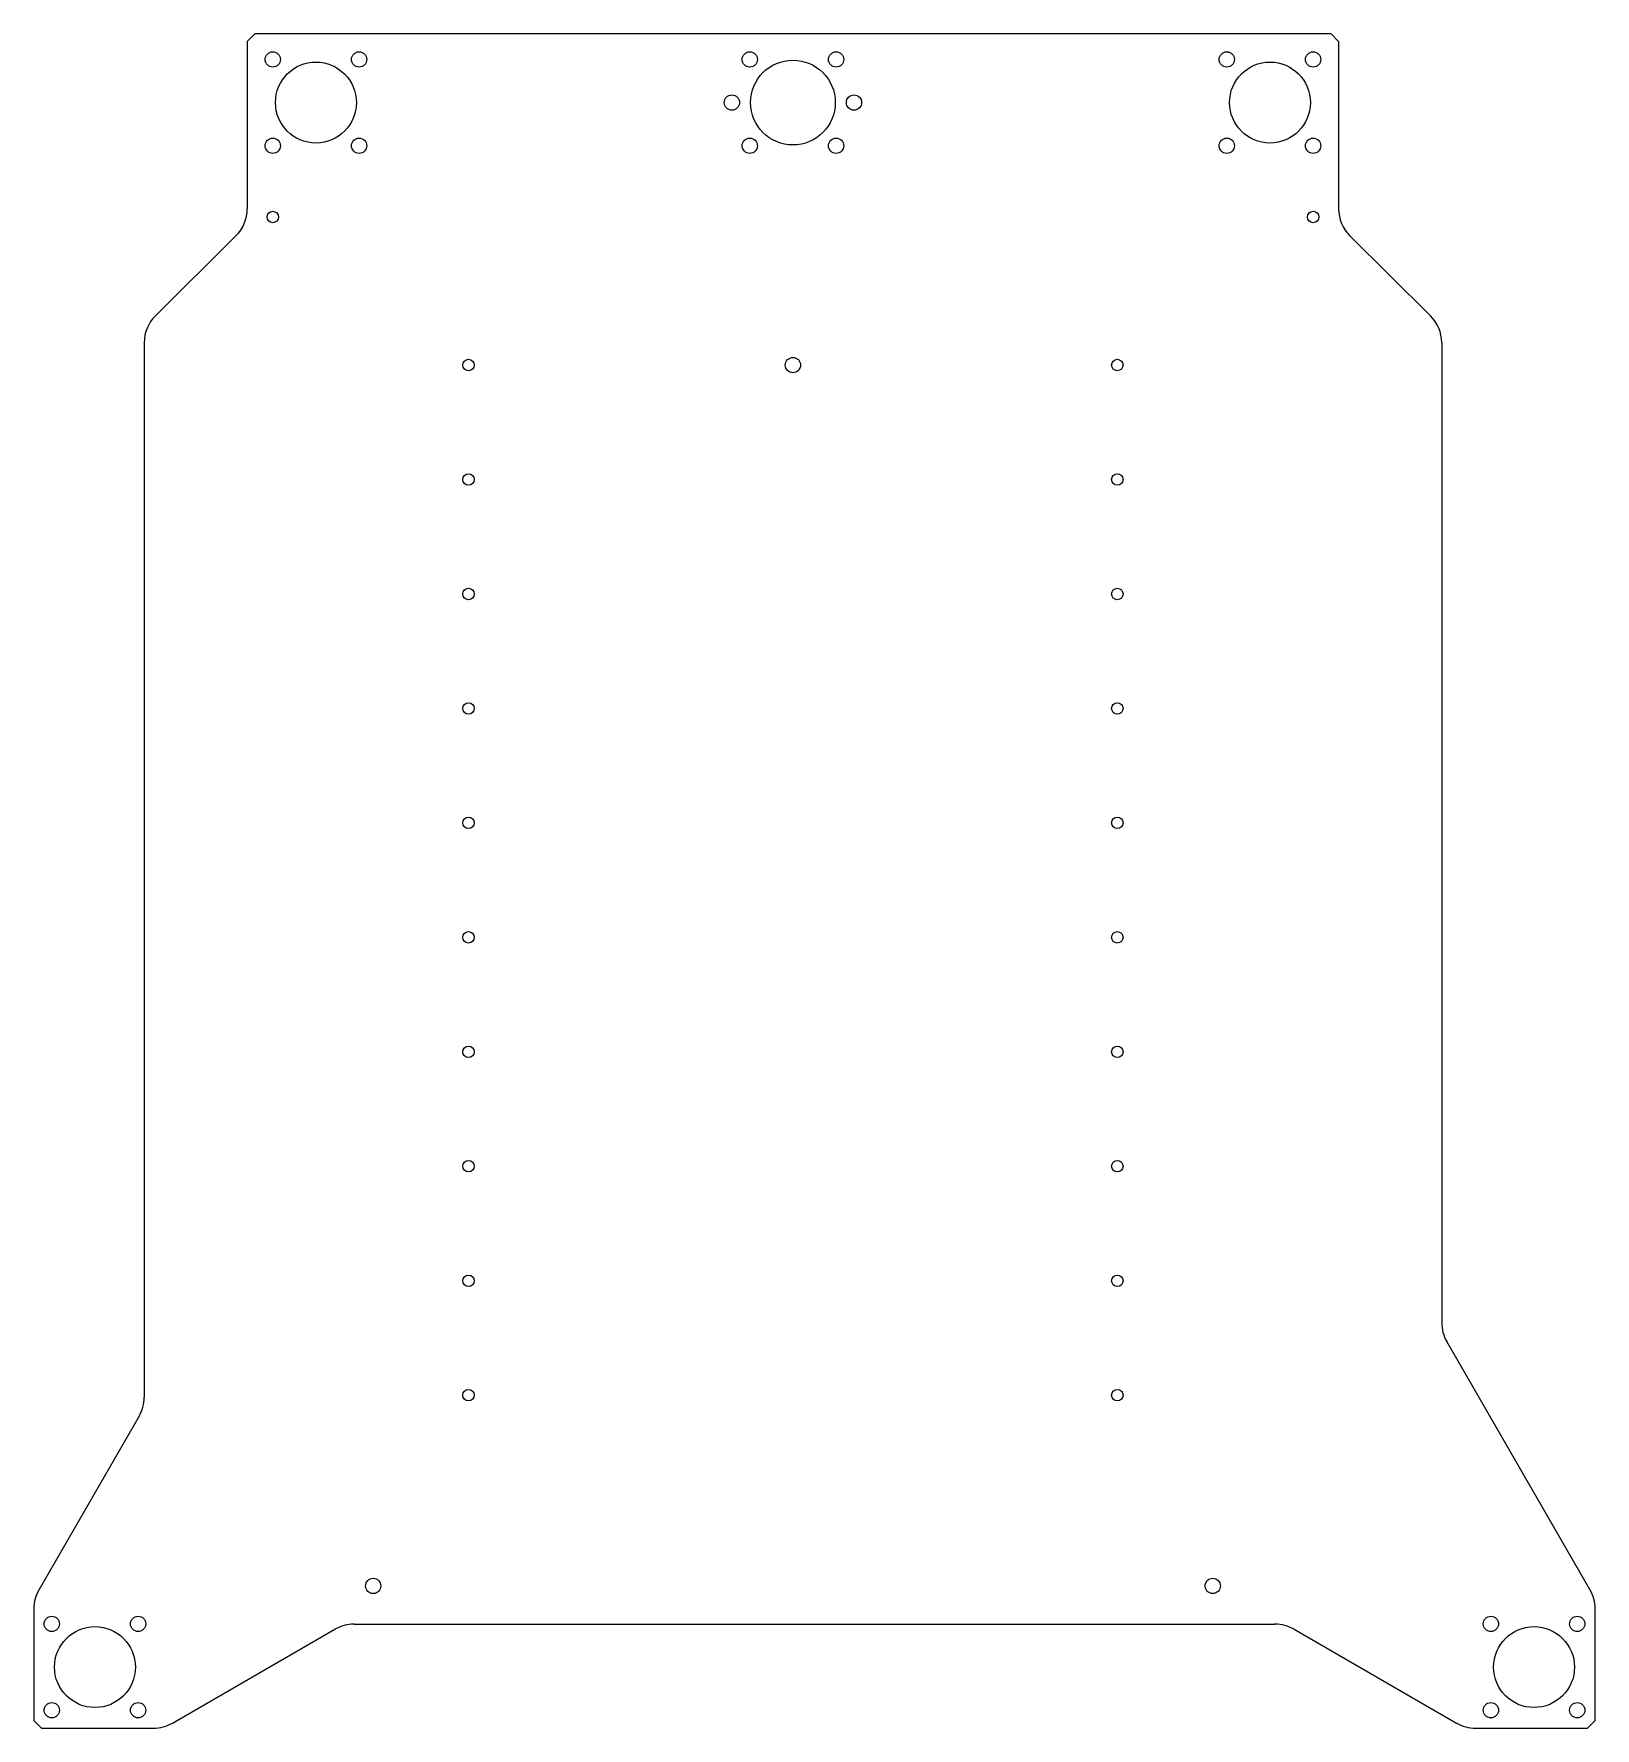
# Model space of a CAD drawing. Header units: millimetres. Extents: x -199 to 210, y -197 to 247.
import ezdxf

# ---------------------------------------------------------------- set-up
doc = ezdxf.new("R2010")
doc.units = ezdxf.units.MM

msp = doc.modelspace()

# ---------------------------------------------------------------- linework, layer by layer
at = {"color": 7, "linetype": 'Continuous', "lineweight": 15}
for p, q in [((-141, 246.8), (-143, 244.8)), ((-143, 244.8), (-143, 200.96)), ((141, 246.8), (-141, 246.8)), ((143, 244.8), (141, 246.8)), ((143, 244.8), (143, 200.96)), ((-145.96, 193.87), (-167.04, 172.93)), ((145.96, 193.87), (167.04, 172.93)), ((-170, 165.84), (-170, -110.52)), ((170, 165.84), (170, -90.95)), ((208.86, -160.94), (171.34, -95.95)), ((-171.34, -115.52), (-197.56, -160.94)), ((-198.9, -165.94), (-198.9, -195.26)), ((210.2, -195.26), (210.2, -165.94)), ((-162.58, -195.92), (-120, -171.34)), ((-115, -170), (126.3, -170)), ((131.3, -171.34), (173.88, -195.92)), ((-198.9, -195.26), (-196.9, -197.26)), ((208.2, -197.26), (210.2, -195.26)), ((-196.9, -197.26), (-167.58, -197.26)), ((178.88, -197.26), (208.2, -197.26))]:
    msp.add_line(p, q, dxfattribs=at)
for centre, radius in [((-136.31, 240.11), 2), ((-113.69, 240.11), 2), ((-11.31, 240.11), 2), ((0, 228.8), 11.1), ((11.31, 240.11), 2), ((113.69, 240.11), 2), ((136.31, 240.11), 2), ((-125, 228.8), 10.6), ((125, 228.8), 10.6), ((-16, 228.8), 2), ((16, 228.8), 2), ((-136.31, 217.49), 2), ((-113.69, 217.49), 2), ((-11.31, 217.49), 2), ((11.31, 217.49), 2), ((113.69, 217.49), 2), ((136.31, 217.49), 2), ((-136.31, 198.8), 1.5), ((136.31, 198.8), 1.5), ((-85, 160), 1.5), ((0, 160), 2), ((85, 160), 1.5), ((-85, 130), 1.5), ((85, 130), 1.5), ((-85, 100), 1.5), ((85, 100), 1.5), ((-85, 70), 1.5), ((85, 70), 1.5), ((-85, 40), 1.5), ((85, 40), 1.5), ((-85, 10), 1.5), ((85, 10), 1.5), ((-85, -20), 1.5), ((85, -20), 1.5), ((-85, -50), 1.5), ((85, -50), 1.5), ((-85, -80), 1.5), ((85, -80), 1.5), ((-85, -110), 1.5), ((85, -110), 1.5), ((-110, -160), 2), ((110, -160), 2), ((-194.21, -169.95), 2), ((-171.59, -169.95), 2), ((182.89, -169.95), 2), ((205.51, -169.95), 2), ((-182.9, -181.26), 10.6), ((194.2, -181.26), 10.6), ((-194.21, -192.57), 2), ((-171.59, -192.57), 2), ((182.89, -192.57), 2), ((205.51, -192.57), 2)]:
    msp.add_circle(centre, radius, dxfattribs=at)
for centre, start, end in [((-153, 200.96), 314.787, 0), ((153, 200.96), 180, 225.213), ((-160, 165.84), 134.787, 180), ((160, 165.84), 0, 45.213), ((180, -90.95), 180, 210), ((-180, -110.52), 330, 0), ((-188.9, -165.94), 150, 180), ((200.2, -165.94), 0, 30), ((-115, -180), 90, 120), ((126.3, -180), 60, 90), ((-167.58, -187.26), 270, 300), ((178.88, -187.26), 240, 270)]:
    msp.add_arc(centre, 10, start, end, dxfattribs=at)

doc.saveas('drawing.dxf')
